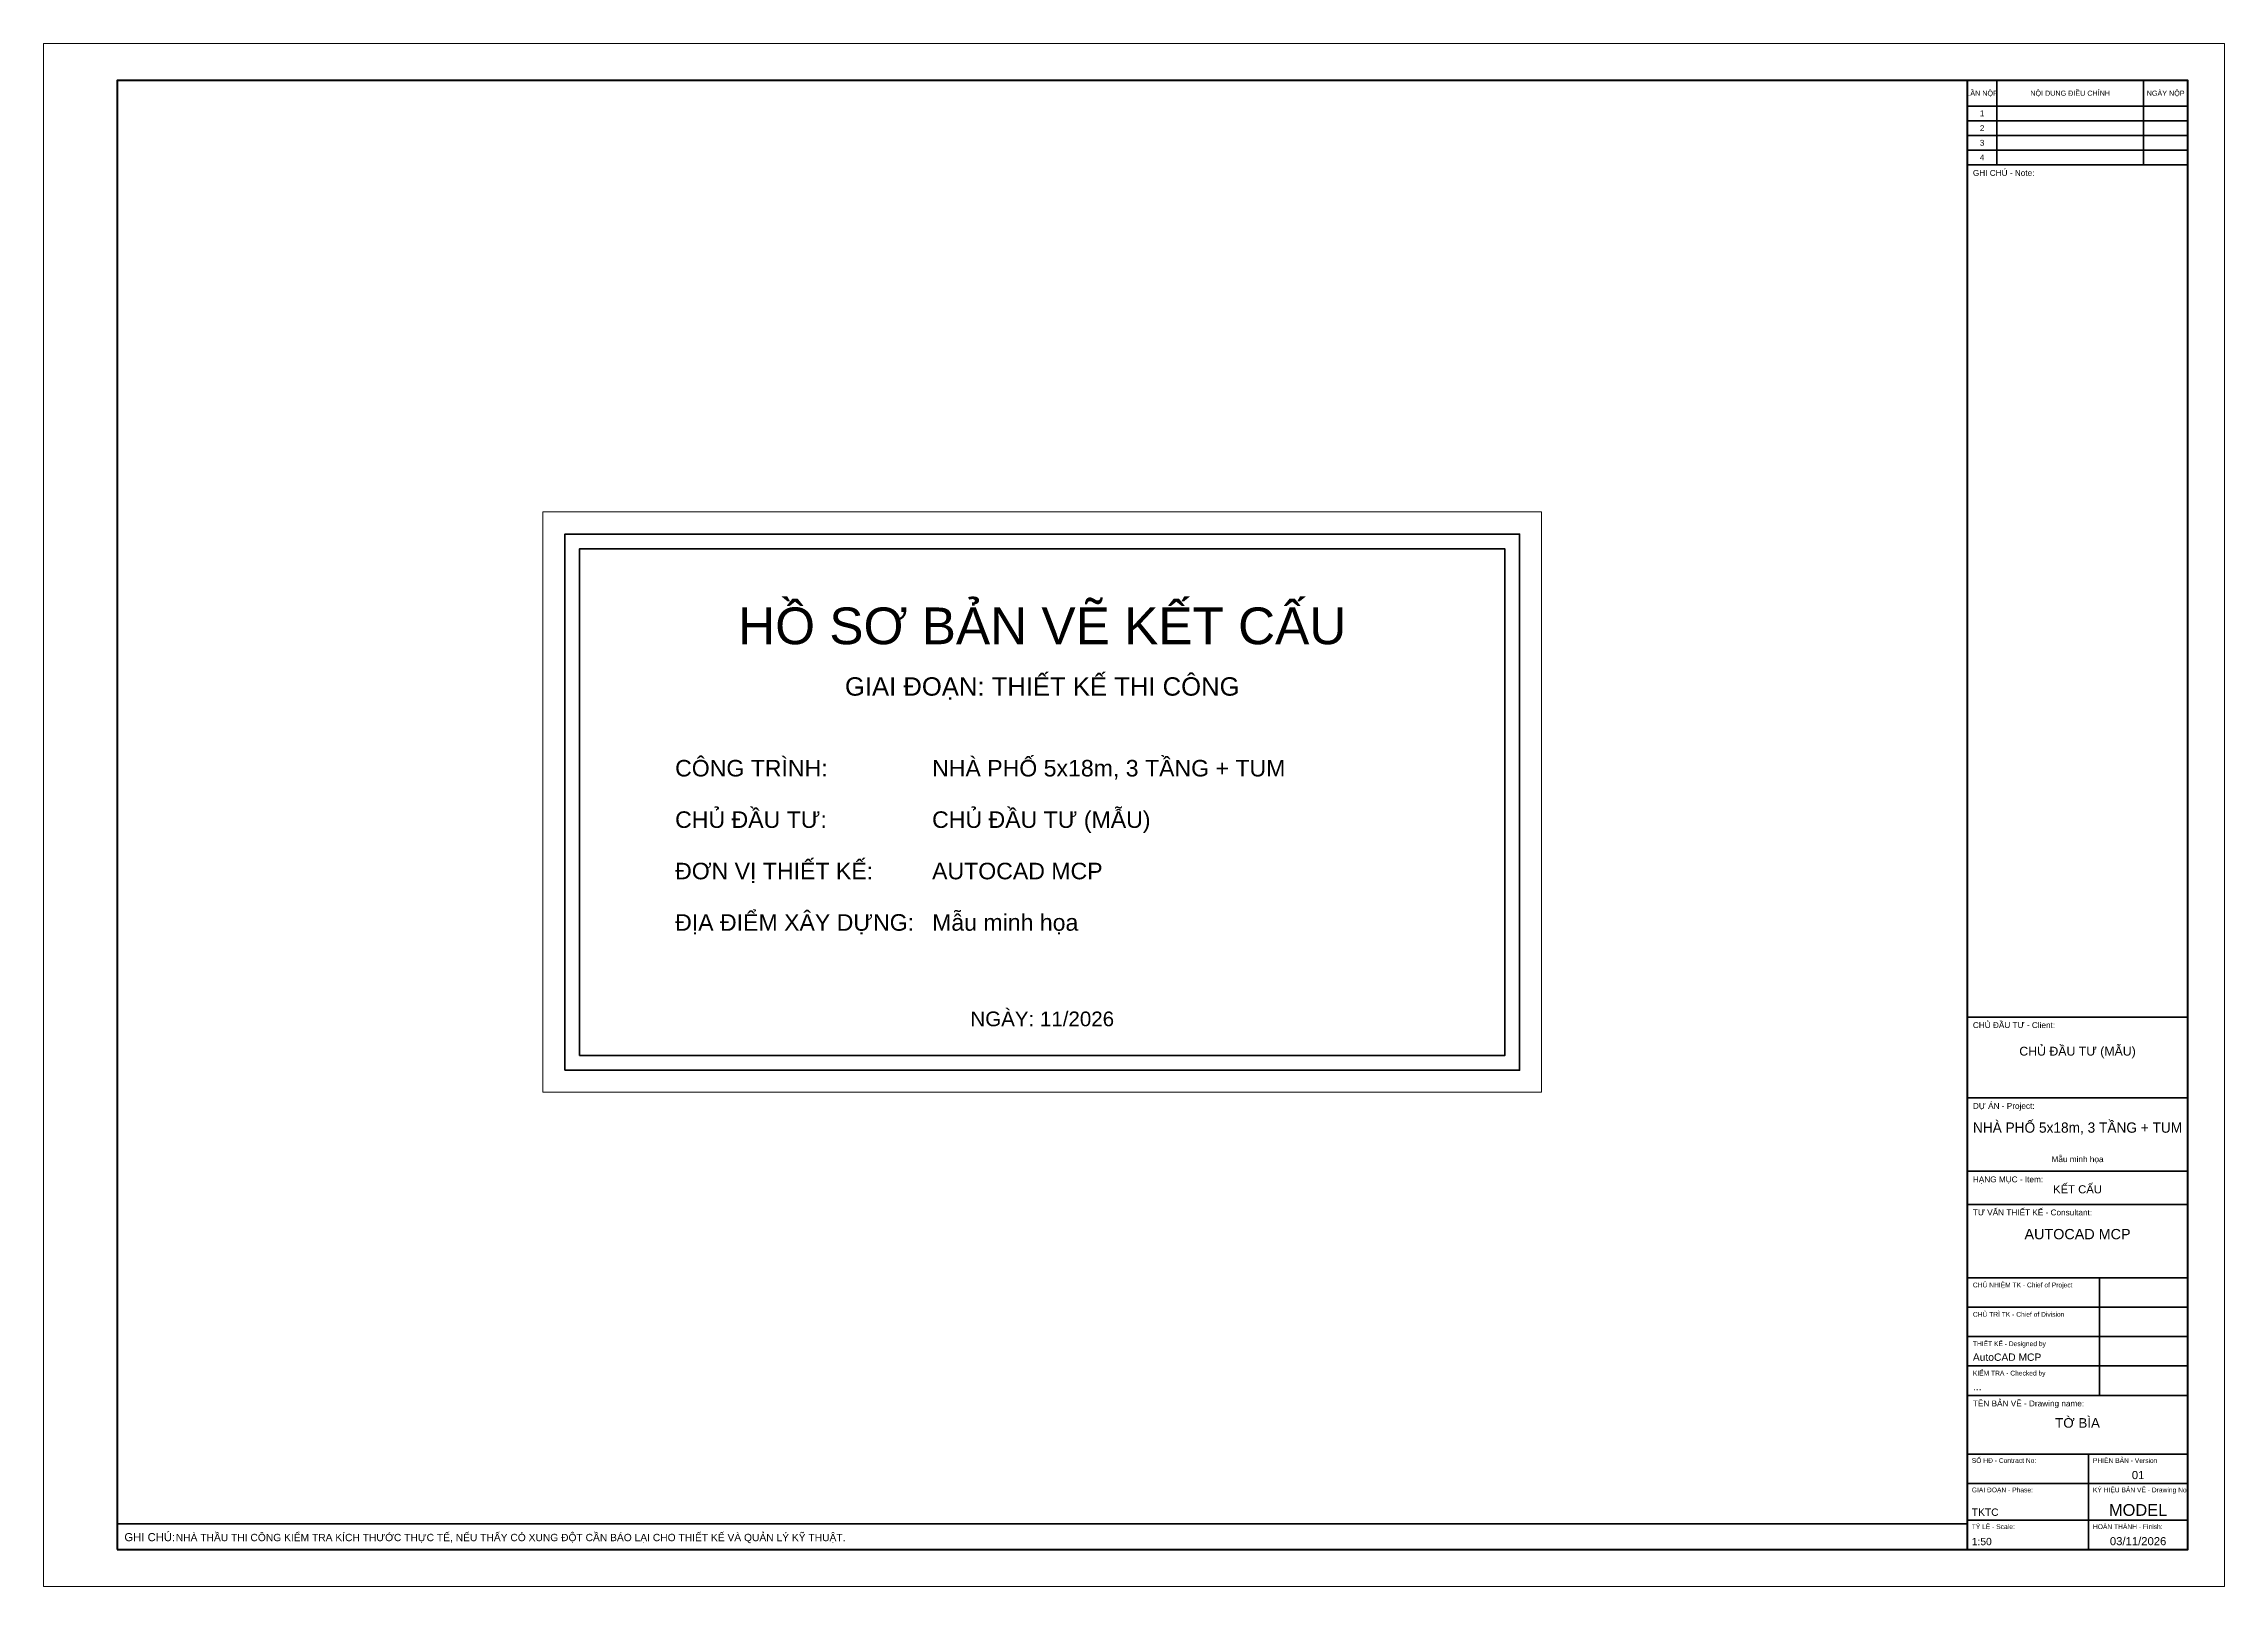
# Paper-space layout 'KC-BIA' of a CAD drawing. Header units: millimetres. Extents: x 0 to 594, y 0 to 420.
# The model-space entities are those that its viewports show. They can reach past a viewport. Long polylines and large blocks are cut down to what shows.
import ezdxf
from ezdxf.enums import TextEntityAlignment as Align

# ---------------------------------------------------------------- set-up
doc = ezdxf.new("R2010")
doc.units = ezdxf.units.MM
doc.header["$LTSCALE"] = 40
doc.layers.add('A-ANNO-TEXT', color=7, linetype='Continuous', lineweight=18)
doc.layers.add('A-ANNO-TTLB', color=7, linetype='Continuous', lineweight=35)
doc.layers.add('A-ANNO-VPRT', color=8, linetype='Continuous', lineweight=9, plot=False)
doc.styles.add('MCP-ARIAL', font='arial.ttf')

# ---------------------------------------------------------------- blocks, each defined once
blk = doc.blocks.new('MCP_KHUNG_TEN_DOC_A2_NGANG')
at = {"lineweight": 50}
blk.add_line((524, 10), (524, 410), dxfattribs=at)
for p, q in [((532, 387), (532, 410)), ((572, 387), (572, 410)), ((524, 403), (584, 403)), ((524, 399), (584, 399)), ((524, 395), (584, 395)), ((524, 391), (584, 391)), ((560, 52), (560, 84)), ((524, 76), (584, 76)), ((524, 68), (584, 68)), ((524, 60), (584, 60)), ((557, 28), (557, 36)), ((557, 18), (557, 28)), ((557, 10), (557, 18))]:
    blk.add_line(p, q)
at = {"lineweight": 35}
for p, q in [((524, 387), (584, 387)), ((524, 155), (584, 155)), ((524, 133), (584, 133)), ((524, 113), (584, 113)), ((524, 104), (584, 104)), ((524, 84), (584, 84)), ((524, 52), (584, 52)), ((524, 36), (584, 36)), ((524, 28), (584, 28)), ((524, 18), (584, 18)), ((20, 17), (524, 17))]:
    blk.add_line(p, q, dxfattribs=at)
at = {"lineweight": 9}
blk.add_lwpolyline([(0, 0), (594, 0), (594, 420), (0, 420)], close=True, dxfattribs=at)
at = {"lineweight": 70}
blk.add_lwpolyline([(20, 10), (584, 10), (584, 410), (20, 410)], close=True, dxfattribs=at)
at = {"style": 'MCP-ARIAL'}
for s, height, p in [('LẦN NỘP', 1.4, (528, 405.8)), ('NỘI DUNG ĐIỀU CHỈNH', 1.4, (552, 405.8)), ('NGÀY NỘP', 1.4, (578, 405.8)), ('1', 1.6, (528, 400.2)), ('3', 1.6, (528, 392.2)), ('2', 1.6, (528, 396.2)), ('4', 1.6, (528, 388.2))]:
    blk.add_text(s, height=height, dxfattribs=at).set_placement(p, align=Align.CENTER)
for s, height, p in [('GHI CHÚ - Note:', 1.6, (525.5, 384)), ('CHỦ ĐẦU TƯ - Client:', 1.6, (525.5, 152)), ('DỰ ÁN - Project:', 1.6, (525.5, 130)), ('HẠNG MỤC - Item:', 1.6, (525.5, 110)), ('TƯ VẤN THIẾT KẾ - Consultant:', 1.6, (525.5, 101)), ('CHỦ NHIỆM TK - Chief of Project', 1.3, (525.5, 81.4)), ('CHỦ TRÌ TK - Chief of Division', 1.3, (525.5, 73.4)), ('THIẾT KẾ - Designed by', 1.3, (525.5, 65.4)), ('KIỂM TRA - Checked by', 1.3, (525.5, 57.4)), ('TÊN BẢN VẼ - Drawing name:', 1.6, (525.5, 49)), ('SỐ HĐ - Contract No:', 1.3, (525.2, 33.6)), ('PHIÊN BẢN - Version', 1.3, (558.2, 33.6)), ('GIAI ĐOẠN - Phase:', 1.3, (525.2, 25.6)), ('KÝ HIỆU BẢN VẼ - Drawing No', 1.3, (558.2, 25.6)), ('GHI CHÚ:', 2.2, (22, 12.3)), ('TỶ LỆ - Scale:', 1.3, (525.2, 15.6)), ('HOÀN THÀNH - Finish:', 1.3, (558.2, 15.6))]:
    blk.add_text(s, height=height, dxfattribs=at).set_placement(p)
for tag, height, p in [('CHU_DAU_TU', 2.4, (554, 144.5)), ('DIA_CHI_CDT', 1.6, (554, 135.5)), ('CONG_TRINH', 2.8, (554, 123.5)), ('DIA_DIEM', 1.6, (554, 115.5)), ('HANG_MUC', 2.2, (554, 107)), ('CONG_TY', 2.8, (554, 94.5)), ('DIA_CHI_TV', 1.6, (554, 86.5)), ('TEN_BAN_VE', 2.6, (554, 43.2)), ('TEN_BAN_VE_2', 2.6, (554, 38.6)), ('PHIEN_BAN', 2.2, (570.5, 29.2)), ('SO_BAN_VE', 3.2, (570.5, 19.2)), ('NGAY', 2.2, (570.5, 11.2))]:
    blk.add_attdef(tag, text='', height=height, dxfattribs=at).set_placement(p, align=Align.CENTER)
for tag, p in [('CHU_NHIEM', (525.5, 77.4)), ('CHU_TRI', (525.5, 69.4)), ('THIET_KE', (525.5, 61.4)), ('KIEM_TRA', (525.5, 53.4)), ('SO_HD', (525.2, 29.2)), ('GIAI_DOAN', (525.2, 19.2)), ('GHI_CHU_CHUNG', (36, 12.3)), ('TY_LE', (525.2, 11.2))]:
    blk.add_attdef(tag, p, '', height=2, dxfattribs=at)

msp = doc.modelspace()

# ---------------------------------------------------------------- linework, layer by layer
at = {"layer": 'A-ANNO-TTLB'}
for points in [[(173399.37, 3561.66), (186399.37, 3561.66), (186399.37, 10861.66), (173399.37, 10861.66)], [(173599.37, 3761.66), (186199.37, 3761.66), (186199.37, 10661.66), (173599.37, 10661.66)]]:
    msp.add_lwpolyline(points, close=True, dxfattribs=at)

# ---------------------------------------------------------------- texts
at = {"layer": 'A-ANNO-TEXT', "style": 'MCP-ARIAL'}
for s, height, p in [('HỒ SƠ BẢN VẼ KẾT CẤU', 500, (179899.37, 9361.66)), ('GIAI ĐOẠN: THIẾT KẾ THI CÔNG', 250, (179899.37, 8661.66)), ('NGÀY: 11/2026', 200, (179899.37, 4161.66))]:
    msp.add_text(s, height=height, dxfattribs=at).set_placement(p, align=Align.CENTER)
for s, p in [('CÔNG TRÌNH:', (174899.37, 7561.66)), ('NHÀ PHỐ 5x18m, 3 TẦNG + TUM', (178399.37, 7561.66)), ('CHỦ ĐẦU TƯ:', (174899.37, 6861.66)), ('CHỦ ĐẦU TƯ (MẪU)', (178399.37, 6861.66)), ('ĐƠN VỊ THIẾT KẾ:', (174899.37, 6161.66)), ('AUTOCAD MCP', (178399.37, 6161.66)), ('ĐỊA ĐIỂM XÂY DỰNG:', (174899.37, 5461.66)), ('Mẫu minh họa', (178399.37, 5461.66))]:
    msp.add_text(s, height=225, dxfattribs=at).set_placement(p)

psp = doc.layouts.new('KC-BIA')

# ---------------------------------------------------------------- block references
at = {"layer": 'A-ANNO-TTLB'}
ref = psp.add_blockref('MCP_KHUNG_TEN_DOC_A2_NGANG', (0, 0), dxfattribs=at)
ref.add_attrib('CHU_DAU_TU', 'CHỦ ĐẦU TƯ (MẪU)', dxfattribs={"layer": '0', "height": 2.4, "style": 'MCP-ARIAL'}).set_placement((554, 144.5), align=Align.CENTER)
ref.add_attrib('CONG_TRINH', 'NHÀ PHỐ 5x18m, 3 TẦNG + TUM', dxfattribs={"layer": '0', "height": 2.8, "style": 'MCP-ARIAL', "width": 0.951887}).set_placement((554, 123.5), align=Align.CENTER)
ref.add_attrib('DIA_DIEM', 'Mẫu minh họa', dxfattribs={"layer": '0', "height": 1.6, "style": 'MCP-ARIAL'}).set_placement((554, 115.5), align=Align.CENTER)
ref.add_attrib('HANG_MUC', 'KẾT CẤU', dxfattribs={"layer": '0', "height": 2.2, "style": 'MCP-ARIAL'}).set_placement((554, 107), align=Align.CENTER)
ref.add_attrib('CONG_TY', 'AUTOCAD MCP', dxfattribs={"layer": '0', "height": 2.8, "style": 'MCP-ARIAL'}).set_placement((554, 94.5), align=Align.CENTER)
ref.add_attrib('THIET_KE', 'AutoCAD MCP', (525.5, 61.4), dxfattribs={"layer": '0', "height": 2, "style": 'MCP-ARIAL'})
ref.add_attrib('KIEM_TRA', '...', (525.5, 53.4), dxfattribs={"layer": '0', "height": 2, "style": 'MCP-ARIAL'})
ref.add_attrib('TEN_BAN_VE', 'TỜ BÌA', dxfattribs={"layer": '0', "height": 2.6, "style": 'MCP-ARIAL'}).set_placement((554, 43.2), align=Align.CENTER)
ref.add_attrib('PHIEN_BAN', '01', dxfattribs={"layer": '0', "height": 2.2, "style": 'MCP-ARIAL'}).set_placement((570.5, 29.2), align=Align.CENTER)
ref.add_attrib('GIAI_DOAN', 'TKTC', (525.2, 19.2), dxfattribs={"layer": '0', "height": 2, "style": 'MCP-ARIAL'})
ref.add_attrib('SO_BAN_VE', 'MODEL', dxfattribs={"layer": '0', "height": 3.2, "style": 'MCP-ARIAL'}).set_placement((570.5, 19.2), align=Align.CENTER)
ref.add_attrib('TY_LE', '1:50', (525.2, 11.2), dxfattribs={"layer": '0', "height": 2, "style": 'MCP-ARIAL'})
ref.add_attrib('NGAY', '03/11/2026', dxfattribs={"layer": '0', "height": 2.2, "style": 'MCP-ARIAL'}).set_placement((570.5, 11.2), align=Align.CENTER)
ref.add_attrib('GHI_CHU_CHUNG', 'NHÀ THẦU THI CÔNG KIỂM TRA KÍCH THƯỚC THỰC TẾ, NẾU THẤY CÓ XUNG ĐỘT CẦN BÁO LẠI CHO THIẾT KẾ VÀ QUẢN LÝ KỸ THUẬT.', (36, 12.3), dxfattribs={"layer": '0', "height": 2, "style": 'MCP-ARIAL'})

# ---------------------------------------------------------------- viewports
at = {"layer": 'A-ANNO-VPRT'}
psp.add_viewport(center=(272, 213.5), size=(272, 158), view_center_point=(179899, 7212), view_height=7900, dxfattribs=at)

doc.saveas('drawing.dxf')
